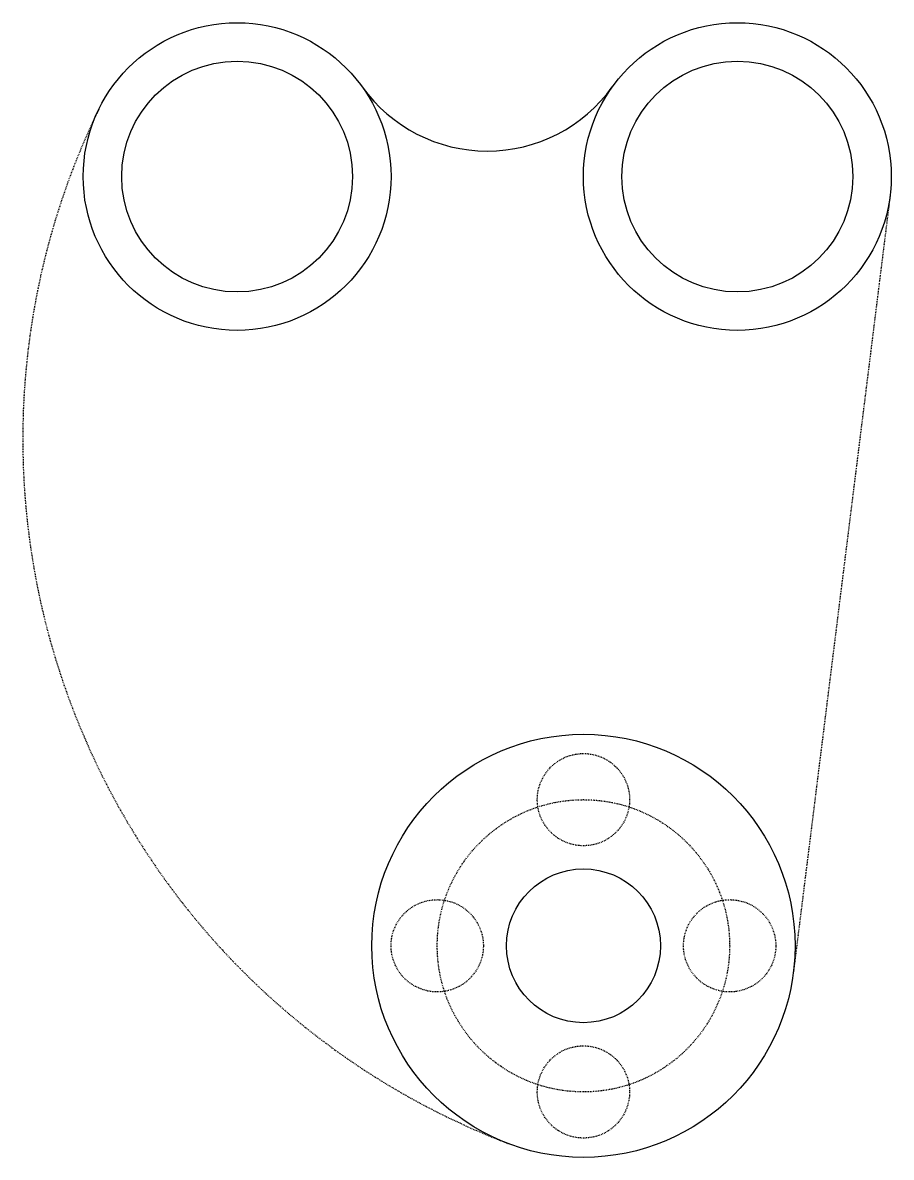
# Model space of a CAD drawing. Header units: millimetres. Extents: x -74 to 38, y 664 to 811.
import ezdxf

# ---------------------------------------------------------------- set-up
doc = ezdxf.new("R2010")
doc.units = ezdxf.units.MM
doc.header["$LTSCALE"] = 0.5
doc.header["$MEASUREMENT"] = 0
doc.linetypes.add('CENTER', pattern=[2, 1.25, -0.25, 0.25, -0.25])

# ---------------------------------------------------------------- blocks, each defined once
blk = doc.blocks.new('*U2')
at = {"linetype": 'CENTER', "ltscale": 0.2}
blk.add_circle((0, 0), 6, dxfattribs=at)
blk = doc.blocks.new('*U3')
at = {"color": 0, "linetype": 'ByBlock', "lineweight": -2, "transparency": 16777216}
for p, rotation in [((-1.51, 710.15), 90), ((-20.51, 691.15), 180), ((-1.51, 672.15), 270)]:
    blk.add_blockref('*U2', p, dxfattribs=dict(at, rotation=rotation))
blk.add_blockref('*U2', (17.49, 691.15), dxfattribs=at)

msp = doc.modelspace()

# ---------------------------------------------------------------- linework, layer by layer
at = {"linetype": 'CENTER', "ltscale": 0.2}
msp.add_line((38.34, 788.69), (25.78, 687.76), dxfattribs=at)
for centre, radius in [((-46.51, 791.15), 20), ((18.49, 791.15), 20), ((-46.51, 791.15), 15), ((18.49, 791.15), 15), ((-1.51, 691.15), 27.5), ((-1.51, 691.15), 10)]:
    msp.add_circle(centre, radius)
msp.add_circle((-1.51, 691.15), 19, dxfattribs=at)
msp.add_arc((-14.01, 814.47), 20, 215.6591, 324.3409)
msp.add_arc((23.63, 757.02), 98, 154.0491, 249.1129, dxfattribs=at)

# ---------------------------------------------------------------- block references
at = {"linetype": 'CENTER'}
msp.add_blockref('*U3', (0, 0), dxfattribs=at)

doc.saveas('drawing.dxf')
